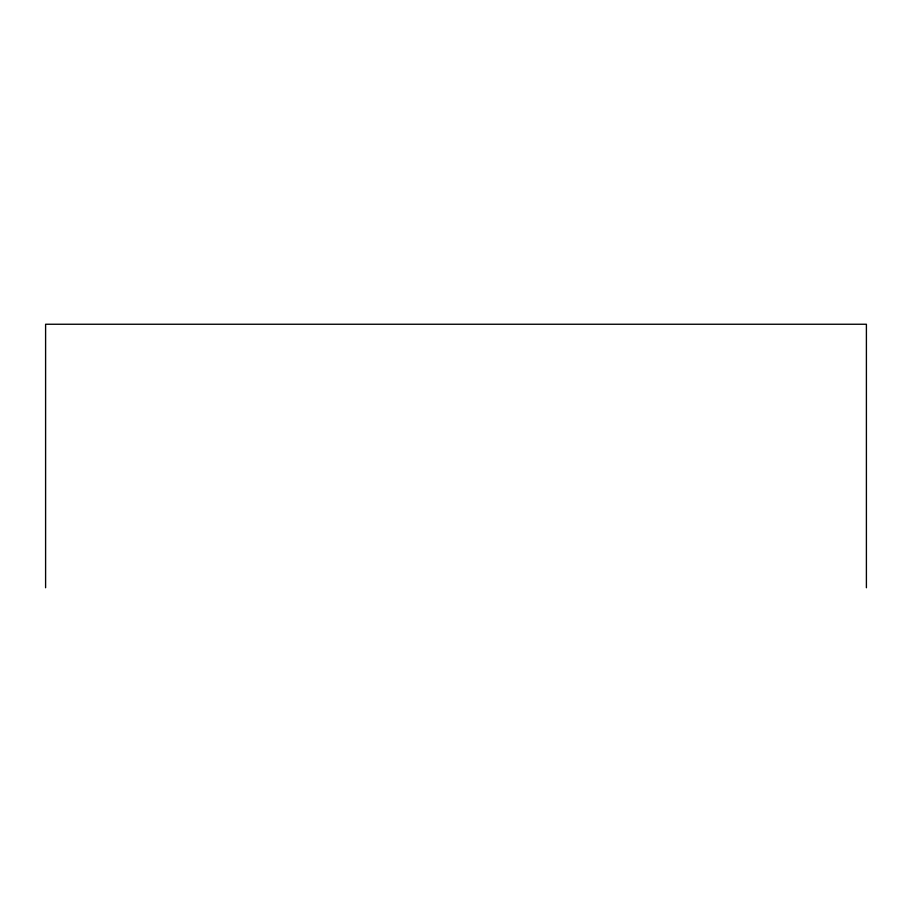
<?xml version="1.0" encoding="UTF-8"?>
<svg xmlns="http://www.w3.org/2000/svg" width="912" height="912" viewBox="0 0 912 912"><rect width="100%" height="100%" fill="white"/><g stroke="black" fill="none" stroke-linecap="round" stroke-linejoin="round"><path stroke-width="1.37" d="M866.4 587.75L866.4 324.25L45.6 324.25L45.6 587.75"/></g></svg>
